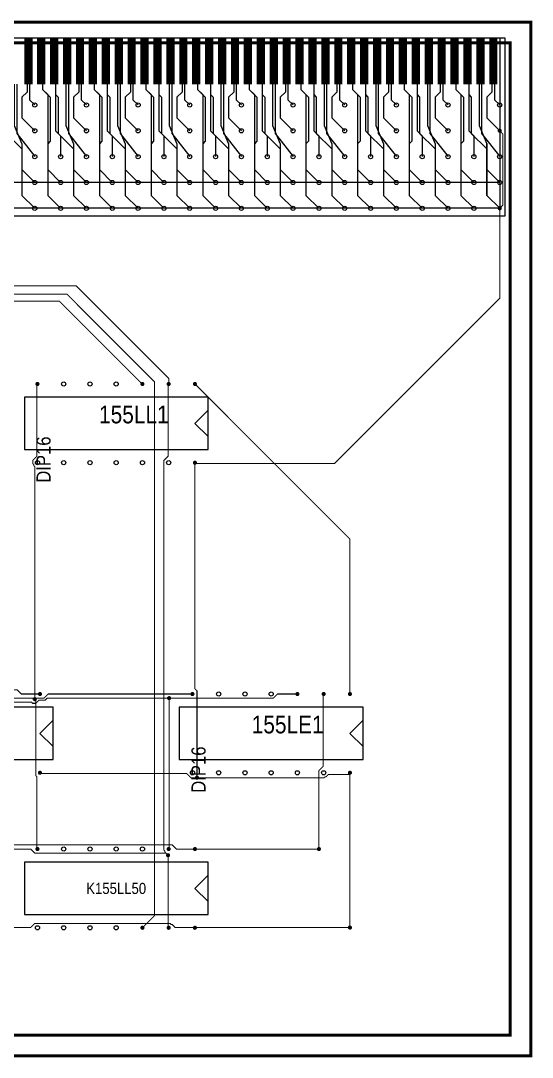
# Model space of a CAD drawing. Extents: x -2.4 to 12.1, y 2.4 to 12.5.
# Drawn here: x 7.15 to 12.11, y 2.42 to 12.46 of the extents above; entities that cross this region are included whole.
import ezdxf
from ezdxf.enums import TextEntityAlignment as Align

# ---------------------------------------------------------------- set-up
doc = ezdxf.new("R2010")
doc.units = 0
for name, color, linetype in [('COMP', 1, 'CONTINUOUS'), ('DEVICE', 5, 'CONTINUOUS'), ('PIN', 4, 'CONTINUOUS'), ('SLKSCR', 6, 'CONTINUOUS'), ('SOLDER', 2, 'CONTINUOUS')]:
    doc.layers.add(name, color=color, linetype=linetype)

msp = doc.modelspace()

# ---------------------------------------------------------------- linework, layer by layer
at = {"layer": 'COMP'}
msp.add_lwpolyline([(-2.185, 10.89), (-2.185, 12.29), (11.79, 12.29), (11.79, 10.89), (-2.185, 10.89)], close=True, dxfattribs=at)
for points, const_width in [([(7.228, 12.29), (7.228, 11.84)], 0.08), ([(7.353, 12.29), (7.353, 11.84)], 0.08), ([(7.478, 12.29), (7.478, 11.84)], 0.08), ([(7.603, 12.29), (7.603, 11.84)], 0.08), ([(7.728, 12.29), (7.728, 11.84)], 0.08), ([(7.853, 12.29), (7.853, 11.84)], 0.08), ([(7.978, 12.29), (7.978, 11.84)], 0.08), ([(8.103, 12.29), (8.103, 11.84)], 0.08), ([(8.228, 12.29), (8.228, 11.84)], 0.08), ([(8.353, 12.29), (8.353, 11.84)], 0.08), ([(8.478, 12.29), (8.478, 11.84)], 0.08), ([(8.603, 12.29), (8.603, 11.84)], 0.08), ([(8.728, 12.29), (8.728, 11.84)], 0.08), ([(8.853, 12.29), (8.853, 11.84)], 0.08), ([(8.978, 12.29), (8.978, 11.84)], 0.08), ([(9.103, 12.29), (9.103, 11.84)], 0.08), ([(9.228, 12.29), (9.228, 11.84)], 0.08), ([(9.353, 12.29), (9.353, 11.84)], 0.08), ([(9.478, 12.29), (9.478, 11.84)], 0.08), ([(9.603, 12.29), (9.603, 11.84)], 0.08), ([(9.728, 12.29), (9.728, 11.84)], 0.08), ([(9.853, 12.29), (9.853, 11.84)], 0.08), ([(9.978, 12.29), (9.978, 11.84)], 0.08), ([(10.103, 12.29), (10.103, 11.84)], 0.08), ([(10.228, 12.29), (10.228, 11.84)], 0.08), ([(10.353, 12.29), (10.353, 11.84)], 0.08), ([(10.478, 12.29), (10.478, 11.84)], 0.08), ([(10.603, 12.29), (10.603, 11.84)], 0.08), ([(10.728, 12.29), (10.728, 11.84)], 0.08), ([(10.853, 12.29), (10.853, 11.84)], 0.08), ([(10.978, 12.29), (10.978, 11.84)], 0.08), ([(11.103, 12.29), (11.103, 11.84)], 0.08), ([(11.228, 12.29), (11.228, 11.84)], 0.08), ([(11.353, 12.29), (11.353, 11.84)], 0.08), ([(11.478, 12.29), (11.478, 11.84)], 0.08), ([(11.603, 12.29), (11.603, 11.84)], 0.08), ([(11.728, 12.29), (11.728, 11.84)], 0.08), ([(10.34, 5.94), (10.34, 7.44), (8.84, 8.94)], 0.01), ([(7.34, 5.94), (7.16, 5.94), (7.12, 5.98), (5.79, 5.98), (5.78, 5.97), (5.03, 5.97), (4.3, 5.97), (4.27, 5.94), (2.84, 5.94)], 0.01), ([(8.816, 5.94), (7.42, 5.94), (7.38, 5.9), (7.29, 5.9), (6.05, 5.9), (6.01, 5.94), (5.816, 5.94)], 0.01), ([(8.59, 5.9), (9.6, 5.9), (9.64, 5.94), (9.832, 5.94)], 0.01), ([(6.07, 5.86), (7.26, 5.86), (7.27, 5.85), (7.3, 5.85), (7.33, 5.88), (7.39, 5.88), (7.41, 5.9), (8.59, 5.9)], 0.01), ([(7.29, 5.89), (7.29, 5.9)], 0.01), ([(7.34, 5.178), (7.34, 5.175)], 0.01), ([(7.345, 5.17), (8.76, 5.17), (8.8, 5.13), (8.86, 5.13), (10.09, 5.13), (10.1, 5.14), (10.11, 5.14), (10.13, 5.16), (10.33, 5.16), (10.34, 5.17), (10.34, 5.178)], 0.01), ([(8.84, 4.44), (8.66, 4.44), (8.62, 4.48), (6.89, 4.48), (6.85, 4.52), (5.82, 4.52)], 0.01), ([(8.58, 4.38), (8.56, 4.4), (7.29, 4.4), (7.25, 4.44), (5.84, 4.44)], 0.01), ([(10.04, 4.44), (8.84, 4.44)], 0.01), ([(5.845, 3.68), (7.25, 3.68), (7.29, 3.72), (8.6, 3.72), (8.61, 3.71), (8.62, 3.71), (8.65, 3.68), (8.835, 3.68)], 0.01), ([(8.84, 3.675), (8.84, 3.678)], 0.01), ([(8.84, 3.678), (8.84, 3.675)], 0.01), ([(8.845, 3.68), (10.34, 3.68)], 0.01)]:
    msp.add_lwpolyline(points, dxfattribs=dict(at, const_width=const_width))
for points in [[(6.99, 11.84), (6.99, 11.74), (7.015, 11.715), (7.015, 11.365), (7.165, 11.215), (7.165, 11.015), (7.29, 10.89)], [(7.115, 11.84), (7.115, 11.365), (7.29, 11.14)], [(7.24, 11.84), (7.24, 11.69), (7.29, 11.64)], [(7.365, 11.84), (7.365, 11.79), (7.44, 11.715), (7.44, 11.29), (7.415, 11.265), (7.415, 11.015), (7.54, 10.89)], [(7.49, 11.84), (7.49, 11.74), (7.515, 11.715), (7.515, 11.365), (7.665, 11.215), (7.665, 11.015), (7.79, 10.89)], [(7.615, 11.84), (7.615, 11.365), (7.79, 11.14)], [(7.74, 11.84), (7.74, 11.69), (7.79, 11.64)], [(7.865, 11.84), (7.865, 11.79), (7.94, 11.715), (7.94, 11.29), (7.915, 11.265), (7.915, 11.015), (8.04, 10.89)], [(7.99, 11.84), (7.99, 11.74), (8.015, 11.715), (8.015, 11.365), (8.165, 11.215), (8.165, 11.015), (8.29, 10.89)], [(8.115, 11.84), (8.115, 11.365), (8.29, 11.14)], [(8.24, 11.84), (8.24, 11.69), (8.29, 11.64)], [(8.365, 11.84), (8.365, 11.79), (8.44, 11.715), (8.44, 11.29), (8.415, 11.265), (8.415, 11.015), (8.54, 10.89)], [(8.49, 11.84), (8.49, 11.74), (8.515, 11.715), (8.515, 11.365), (8.665, 11.215), (8.665, 11.015), (8.79, 10.89)], [(8.615, 11.84), (8.615, 11.365), (8.79, 11.14)], [(8.74, 11.84), (8.74, 11.69), (8.79, 11.64)], [(8.865, 11.84), (8.865, 11.79), (8.94, 11.715), (8.94, 11.29), (8.915, 11.265), (8.915, 11.015), (9.04, 10.89)], [(8.99, 11.84), (8.99, 11.74), (9.015, 11.715), (9.015, 11.365), (9.165, 11.215), (9.165, 11.015), (9.29, 10.89)], [(9.115, 11.84), (9.115, 11.365), (9.29, 11.14)], [(9.24, 11.84), (9.24, 11.69), (9.29, 11.64)], [(9.365, 11.84), (9.365, 11.79), (9.44, 11.715), (9.44, 11.29), (9.415, 11.265), (9.415, 11.015), (9.54, 10.89)], [(9.49, 11.84), (9.49, 11.74), (9.515, 11.715), (9.515, 11.365), (9.665, 11.215), (9.665, 11.015), (9.79, 10.89)], [(9.615, 11.84), (9.615, 11.365), (9.79, 11.14)], [(9.74, 11.84), (9.74, 11.69), (9.79, 11.64)], [(9.865, 11.84), (9.865, 11.79), (9.94, 11.715), (9.94, 11.29), (9.915, 11.265), (9.915, 11.015), (10.04, 10.89)], [(9.99, 11.84), (9.99, 11.74), (10.015, 11.715), (10.015, 11.365), (10.165, 11.215), (10.165, 11.015), (10.29, 10.89)], [(10.115, 11.84), (10.115, 11.365), (10.29, 11.14)], [(10.24, 11.84), (10.24, 11.69), (10.29, 11.64)], [(10.365, 11.84), (10.365, 11.79), (10.44, 11.715), (10.44, 11.29), (10.415, 11.265), (10.415, 11.015), (10.54, 10.89)], [(10.49, 11.84), (10.49, 11.74), (10.515, 11.715), (10.515, 11.365), (10.665, 11.215), (10.665, 11.015), (10.79, 10.89)], [(10.615, 11.84), (10.615, 11.365), (10.79, 11.14)], [(10.74, 11.84), (10.74, 11.69), (10.79, 11.64)], [(10.865, 11.84), (10.865, 11.79), (10.94, 11.715), (10.94, 11.29), (10.915, 11.265), (10.915, 11.015), (11.04, 10.89)], [(10.99, 11.84), (10.99, 11.74), (11.015, 11.715), (11.015, 11.365), (11.165, 11.215), (11.165, 11.015), (11.29, 10.89)], [(11.115, 11.84), (11.115, 11.365), (11.29, 11.14)], [(11.24, 11.84), (11.24, 11.69), (11.29, 11.64)], [(11.365, 11.84), (11.365, 11.79), (11.44, 11.715), (11.44, 11.29), (11.415, 11.265), (11.415, 11.015), (11.54, 10.89)], [(11.49, 11.84), (11.49, 11.74), (11.515, 11.715), (11.515, 11.365), (11.665, 11.215), (11.665, 11.015), (11.79, 10.89)], [(11.615, 11.84), (11.615, 11.365), (11.79, 11.14)], [(11.74, 11.84), (11.74, 11.69), (11.79, 11.64)]]:
    msp.add_lwpolyline(points, dxfattribs=at)
at = {"layer": 'COMP', "const_width": 0.02}
for points in [[(8.58, 5.9, 1), (8.6, 5.9, 1)], [(7.28, 5.89, 1), (7.3, 5.89, 1)], [(8.85, 5.13, 1), (8.87, 5.13, 1)], [(10.03, 4.44, 1), (10.05, 4.44, 1)], [(8.57, 4.38, 1), (8.59, 4.38, 1)], [(10.33, 3.68, 1), (10.35, 3.68, 1)]]:
    msp.add_lwpolyline(points, format="xyb", close=True, dxfattribs=at)
at = {"layer": 'DEVICE'}
msp.add_lwpolyline([(-2.185, 10.64), (-2.185, 12.29), (11.79, 12.29), (11.79, 10.64), (-2.185, 10.64)], close=True, dxfattribs=at)
at = {"layer": 'PIN', "const_width": 0.03}
msp.add_lwpolyline([(-2.16, 2.64), (-2.16, 12.24), (11.89, 12.24), (11.89, 2.64), (-2.16, 2.64)], close=True, dxfattribs=at)
at = {"layer": 'PIN', "const_width": 0.02}
for points in [[(11.78, 11.39, 1), (11.8, 11.39, 1)], [(11.78, 10.64, 1), (11.8, 10.64, 1)], [(7.306, 8.94, 1), (7.326, 8.94, 1)], [(8.322, 8.94, 1), (8.342, 8.94, 1)], [(8.576, 8.94, 1), (8.596, 8.94, 1)], [(8.83, 8.94, 1), (8.85, 8.94, 1)], [(8.83, 8.178, 1), (8.85, 8.178, 1)], [(7.33, 5.94, 1), (7.35, 5.94, 1)], [(8.806, 5.94, 1), (8.826, 5.94, 1)], [(9.822, 5.94, 1), (9.842, 5.94, 1)], [(10.076, 5.94, 1), (10.096, 5.94, 1)], [(10.33, 5.94, 1), (10.35, 5.94, 1)], [(7.33, 5.178, 1), (7.35, 5.178, 1)], [(10.33, 5.178, 1), (10.35, 5.178, 1)], [(7.306, 4.44, 1), (7.326, 4.44, 1)], [(8.576, 4.44, 1), (8.596, 4.44, 1)], [(8.83, 4.44, 1), (8.85, 4.44, 1)], [(8.322, 3.678, 1), (8.342, 3.678, 1)], [(8.576, 3.678, 1), (8.596, 3.678, 1)], [(8.83, 3.678, 1), (8.85, 3.678, 1)]]:
    msp.add_lwpolyline(points, format="xyb", close=True, dxfattribs=at)
at = {"layer": 'PIN'}
for centre in [(7.29, 11.64), (7.79, 11.64), (8.29, 11.64), (8.79, 11.64), (9.29, 11.64), (9.79, 11.64), (10.29, 11.64), (10.79, 11.64), (11.29, 11.64), (11.79, 11.64), (7.29, 11.39), (7.79, 11.39), (8.29, 11.39), (8.79, 11.39), (9.29, 11.39), (9.79, 11.39), (10.29, 11.39), (10.79, 11.39), (11.29, 11.39), (7.29, 11.14), (7.54, 11.14), (7.79, 11.14), (8.04, 11.14), (8.29, 11.14), (8.54, 11.14), (8.79, 11.14), (9.04, 11.14), (9.29, 11.14), (9.54, 11.14), (9.79, 11.14), (10.04, 11.14), (10.29, 11.14), (10.54, 11.14), (10.79, 11.14), (11.04, 11.14), (11.29, 11.14), (11.54, 11.14), (11.79, 11.14), (7.29, 10.89), (7.54, 10.89), (7.79, 10.89), (8.04, 10.89), (8.29, 10.89), (8.54, 10.89), (8.79, 10.89), (9.04, 10.89), (9.29, 10.89), (9.54, 10.89), (9.79, 10.89), (10.04, 10.89), (10.29, 10.89), (10.54, 10.89), (10.79, 10.89), (11.04, 10.89), (11.29, 10.89), (11.54, 10.89), (11.79, 10.89), (7.29, 10.64), (7.54, 10.64), (7.79, 10.64), (8.04, 10.64), (8.29, 10.64), (8.54, 10.64), (8.79, 10.64), (9.04, 10.64), (9.29, 10.64), (9.54, 10.64), (9.79, 10.64), (10.04, 10.64), (10.29, 10.64), (10.54, 10.64), (10.79, 10.64), (11.04, 10.64), (11.29, 10.64), (11.54, 10.64), (7.57, 8.94), (7.824, 8.94), (8.078, 8.94), (7.316, 8.178), (7.57, 8.178), (7.824, 8.178), (8.078, 8.178), (8.332, 8.178), (8.586, 8.178), (9.07, 5.94), (9.324, 5.94), (9.578, 5.94), (8.816, 5.178), (9.07, 5.178), (9.324, 5.178), (9.578, 5.178), (9.832, 5.178), (10.086, 5.178), (7.57, 4.44), (7.824, 4.44), (8.078, 4.44), (8.332, 4.44), (7.316, 3.678), (7.57, 3.678), (7.824, 3.678), (8.078, 3.678)]:
    msp.add_circle(centre, 0.02, dxfattribs=at)
at = {"layer": 'SLKSCR', "const_width": 0.03}
msp.add_lwpolyline([(-2.36, 2.44), (-2.36, 12.44), (12.09, 12.44), (12.09, 2.44), (-2.36, 2.44)], close=True, dxfattribs=at)
at = {"layer": 'SLKSCR'}
msp.add_lwpolyline([(-2.31, 10.565), (-2.31, 12.29), (11.84, 12.29), (11.84, 10.565), (-2.31, 10.565)], close=True, dxfattribs=at)
for points in [[(8.967, 8.813), (7.189, 8.813), (7.189, 8.305), (8.967, 8.305), (8.967, 8.813)], [(8.967, 8.686), (8.84, 8.559), (8.967, 8.432)], [(7.467, 5.813), (5.689, 5.813), (5.689, 5.305), (7.467, 5.305), (7.467, 5.813)], [(10.467, 5.813), (8.689, 5.813), (8.689, 5.305), (10.467, 5.305), (10.467, 5.813)], [(7.467, 5.686), (7.34, 5.559), (7.467, 5.432)], [(10.467, 5.686), (10.34, 5.559), (10.467, 5.432)], [(8.967, 4.313), (7.189, 4.313), (7.189, 3.805), (8.967, 3.805), (8.967, 4.313)], [(8.967, 4.186), (8.84, 4.059), (8.967, 3.932)]]:
    msp.add_lwpolyline(points, dxfattribs=at)
at = {"layer": 'SOLDER'}
for points, const_width in [([(7.228, 12.29), (7.228, 11.84)], 0.08), ([(7.353, 12.29), (7.353, 11.84)], 0.08), ([(7.478, 12.29), (7.478, 11.84)], 0.08), ([(7.603, 12.29), (7.603, 11.84)], 0.08), ([(7.728, 12.29), (7.728, 11.84)], 0.08), ([(7.853, 12.29), (7.853, 11.84)], 0.08), ([(7.978, 12.29), (7.978, 11.84)], 0.08), ([(8.103, 12.29), (8.103, 11.84)], 0.08), ([(8.228, 12.29), (8.228, 11.84)], 0.08), ([(8.353, 12.29), (8.353, 11.84)], 0.08), ([(8.478, 12.29), (8.478, 11.84)], 0.08), ([(8.603, 12.29), (8.603, 11.84)], 0.08), ([(8.728, 12.29), (8.728, 11.84)], 0.08), ([(8.853, 12.29), (8.853, 11.84)], 0.08), ([(8.978, 12.29), (8.978, 11.84)], 0.08), ([(9.103, 12.29), (9.103, 11.84)], 0.08), ([(9.228, 12.29), (9.228, 11.84)], 0.08), ([(9.353, 12.29), (9.353, 11.84)], 0.08), ([(9.478, 12.29), (9.478, 11.84)], 0.08), ([(9.603, 12.29), (9.603, 11.84)], 0.08), ([(9.728, 12.29), (9.728, 11.84)], 0.08), ([(9.853, 12.29), (9.853, 11.84)], 0.08), ([(9.978, 12.29), (9.978, 11.84)], 0.08), ([(10.103, 12.29), (10.103, 11.84)], 0.08), ([(10.228, 12.29), (10.228, 11.84)], 0.08), ([(10.353, 12.29), (10.353, 11.84)], 0.08), ([(10.478, 12.29), (10.478, 11.84)], 0.08), ([(10.603, 12.29), (10.603, 11.84)], 0.08), ([(10.728, 12.29), (10.728, 11.84)], 0.08), ([(10.853, 12.29), (10.853, 11.84)], 0.08), ([(10.978, 12.29), (10.978, 11.84)], 0.08), ([(11.103, 12.29), (11.103, 11.84)], 0.08), ([(11.228, 12.29), (11.228, 11.84)], 0.08), ([(11.353, 12.29), (11.353, 11.84)], 0.08), ([(11.478, 12.29), (11.478, 11.84)], 0.08), ([(11.603, 12.29), (11.603, 11.84)], 0.08), ([(11.728, 12.29), (11.728, 11.84)], 0.08), ([(8.332, 3.678), (8.45, 3.796), (8.45, 8.96), (7.6, 9.81), (-0.64, 9.81), (-0.64, 11.32), (-0.71, 11.39)], 0.01), ([(8.585, 8.94), (8.586, 8.94), (8.587, 8.941), (8.587, 8.993), (7.69, 9.89), (2.96, 9.89), (2.37, 10.48), (2.37, 11.31), (2.29, 11.39)], 0.01), ([(8.84, 8.17), (10.19, 8.17), (11.79, 9.77), (11.79, 10.64), (11.82, 10.67), (11.82, 11.36), (11.79, 11.39)], 0.01), ([(-0.96, 11.14), (-0.96, 11.08), (-0.89, 11.01), (-0.89, 9.74), (7.53, 9.74), (8.33, 8.94), (8.332, 8.94), (8.34, 8.94)], 0.01), ([(7.31, 8.935), (7.31, 8.24), (7.27, 8.2), (7.27, 8.17), (7.28, 8.16), (7.28, 8.15), (7.29, 8.14), (7.29, 5.89)], 0.01), ([(7.316, 8.94), (7.315, 8.94)], 0.01), ([(8.58, 8.935), (8.58, 8.24), (8.54, 8.2), (8.54, 4.43), (8.55, 4.42), (8.55, 4.41), (8.58, 4.38)], 0.01), ([(8.84, 8.178), (8.84, 8.17), (8.84, 5.99), (8.86, 5.97), (8.86, 5.13)], 0.01), ([(10.08, 5.935), (10.08, 5.24), (10.04, 5.2), (10.04, 4.44)], 0.01), ([(10.086, 5.94), (10.085, 5.94)], 0.01), ([(7.31, 4.445), (7.31, 5.14), (7.3, 5.15), (7.3, 5.88), (7.29, 5.89)], 0.01), ([(8.59, 4.445), (8.59, 5.9)], 0.01), ([(10.34, 3.68), (10.34, 5.178)], 0.01), ([(7.316, 4.44), (7.315, 4.44)], 0.01), ([(8.586, 4.44), (8.585, 4.44)], 0.01), ([(8.586, 3.678), (8.58, 3.68), (8.58, 4.38)], 0.01)]:
    msp.add_lwpolyline(points, dxfattribs=dict(at, const_width=const_width))
for points in [[(7.09, 11.84), (7.09, 11.44), (7.165, 11.265), (7.165, 10.765), (7.29, 10.64)], [(7.215, 11.84), (7.215, 11.765), (7.165, 11.715), (7.165, 11.515), (7.29, 11.39)], [(7.365, 11.84), (7.365, 11.79), (7.415, 11.74), (7.415, 10.765), (7.54, 10.64)], [(7.49, 11.84), (7.49, 11.39), (7.54, 11.34), (7.54, 11.14)], [(7.59, 11.84), (7.59, 11.44), (7.665, 11.265), (7.665, 10.765), (7.79, 10.64)], [(7.715, 11.84), (7.715, 11.765), (7.665, 11.715), (7.665, 11.515), (7.79, 11.39)], [(7.865, 11.84), (7.865, 11.79), (7.915, 11.74), (7.915, 10.765), (8.04, 10.64)], [(7.99, 11.84), (7.99, 11.39), (8.04, 11.34), (8.04, 11.14)], [(8.09, 11.84), (8.09, 11.44), (8.165, 11.265), (8.165, 10.765), (8.29, 10.64)], [(8.215, 11.84), (8.215, 11.765), (8.165, 11.715), (8.165, 11.515), (8.29, 11.39)], [(8.365, 11.84), (8.365, 11.79), (8.415, 11.74), (8.415, 10.765), (8.54, 10.64)], [(8.49, 11.84), (8.49, 11.39), (8.54, 11.34), (8.54, 11.14)], [(8.59, 11.84), (8.59, 11.44), (8.665, 11.265), (8.665, 10.765), (8.79, 10.64)], [(8.715, 11.84), (8.715, 11.765), (8.665, 11.715), (8.665, 11.515), (8.79, 11.39)], [(8.865, 11.84), (8.865, 11.79), (8.915, 11.74), (8.915, 10.765), (9.04, 10.64)], [(8.99, 11.84), (8.99, 11.39), (9.04, 11.34), (9.04, 11.14)], [(9.09, 11.84), (9.09, 11.44), (9.165, 11.265), (9.165, 10.765), (9.29, 10.64)], [(9.215, 11.84), (9.215, 11.765), (9.165, 11.715), (9.165, 11.515), (9.29, 11.39)], [(9.365, 11.84), (9.365, 11.79), (9.415, 11.74), (9.415, 10.765), (9.54, 10.64)], [(9.49, 11.84), (9.49, 11.39), (9.54, 11.34), (9.54, 11.14)], [(9.59, 11.84), (9.59, 11.44), (9.665, 11.265), (9.665, 10.765), (9.79, 10.64)], [(9.715, 11.84), (9.715, 11.765), (9.665, 11.715), (9.665, 11.515), (9.79, 11.39)], [(9.865, 11.84), (9.865, 11.79), (9.915, 11.74), (9.915, 10.765), (10.04, 10.64)], [(9.99, 11.84), (9.99, 11.39), (10.04, 11.34), (10.04, 11.14)], [(10.09, 11.84), (10.09, 11.44), (10.165, 11.265), (10.165, 10.765), (10.29, 10.64)], [(10.215, 11.84), (10.215, 11.765), (10.165, 11.715), (10.165, 11.515), (10.29, 11.39)], [(10.365, 11.84), (10.365, 11.79), (10.415, 11.74), (10.415, 10.765), (10.54, 10.64)], [(10.49, 11.84), (10.49, 11.39), (10.54, 11.34), (10.54, 11.14)], [(10.59, 11.84), (10.59, 11.44), (10.665, 11.265), (10.665, 10.765), (10.79, 10.64)], [(10.715, 11.84), (10.715, 11.765), (10.665, 11.715), (10.665, 11.515), (10.79, 11.39)], [(10.865, 11.84), (10.865, 11.79), (10.915, 11.74), (10.915, 10.765), (11.04, 10.64)], [(10.99, 11.84), (10.99, 11.39), (11.04, 11.34), (11.04, 11.14)], [(11.09, 11.84), (11.09, 11.44), (11.165, 11.265), (11.165, 10.765), (11.29, 10.64)], [(11.215, 11.84), (11.215, 11.765), (11.165, 11.715), (11.165, 11.515), (11.29, 11.39)], [(11.365, 11.84), (11.365, 11.79), (11.415, 11.74), (11.415, 10.765), (11.54, 10.64)], [(11.49, 11.84), (11.49, 11.39), (11.54, 11.34), (11.54, 11.14)], [(11.59, 11.84), (11.59, 11.44), (11.665, 11.265)], [(11.59, 11.84), (11.59, 11.44), (11.665, 11.265), (11.665, 10.765), (11.79, 10.64)], [(11.715, 11.84), (11.715, 11.765), (11.665, 11.715), (11.665, 11.515), (11.79, 11.39)], [(11.79, 10.64), (11.665, 10.765), (11.665, 11.265)]]:
    msp.add_lwpolyline(points, dxfattribs=at)

# ---------------------------------------------------------------- texts
at = {"layer": 'DEVICE', "width": 0.88}
for s, p in [('155LL1', (8.586, 8.559)), ('155LE1', (10.086, 5.559))]:
    msp.add_text(s, height=0.1717, dxfattribs=at).set_placement(p, align=Align.RIGHT)
for p in [(7.443, 8.432), (8.943, 5.432)]:
    msp.add_text('DIP16', height=0.1368, rotation=90, dxfattribs=at).set_placement(p, align=Align.RIGHT)
msp.add_text('K155LL50', height=0.108, dxfattribs=at).set_placement((8.078, 4.059), align=Align.MIDDLE)

doc.saveas('drawing.dxf')
